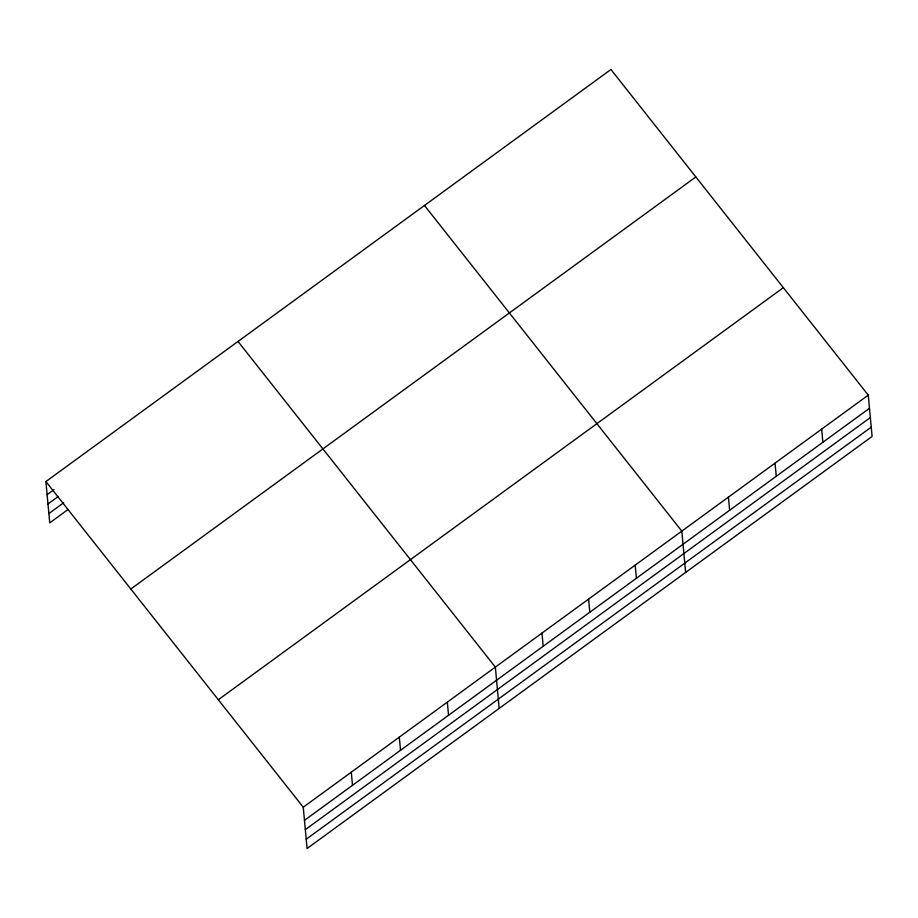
<?xml version="1.0" encoding="UTF-8"?>
<svg xmlns="http://www.w3.org/2000/svg" width="918" height="918" viewBox="0 0 918 918"><rect width="100%" height="100%" fill="white"/><g stroke="black" fill="none" stroke-linecap="round" stroke-linejoin="round"><path stroke-width="1.38" d="M45.9 481.56L610.918 69.493L868.267 395.142L872.1 436.44L307.082 848.507L303.25 807.209L45.9 481.56L49.733 522.858L68.024 509.513M47.116 494.687L53.978 489.684M47.977 503.982L58.27 496.477M48.872 513.564L63.732 502.72M130.826 589.023L695.844 176.956M218.323 699.745L783.341 287.678M303.25 807.209L868.267 395.142M304.466 820.348L869.484 408.281M305.327 829.642L870.344 417.575M306.222 839.213L871.239 427.145M424.46 205.471L681.81 531.12L685.643 572.43M238.003 341.45L495.353 667.111L499.185 708.409M821.656 429.142L822.872 442.269M775.044 463.131L776.261 476.27M728.422 497.131L729.649 510.27M635.199 565.121L636.415 578.26M588.587 599.11L589.804 612.249M541.976 633.11L543.192 646.249M447.33 702.132L448.546 715.271M399.307 737.154L400.523 750.293M351.273 772.187L352.501 785.315"/></g></svg>
